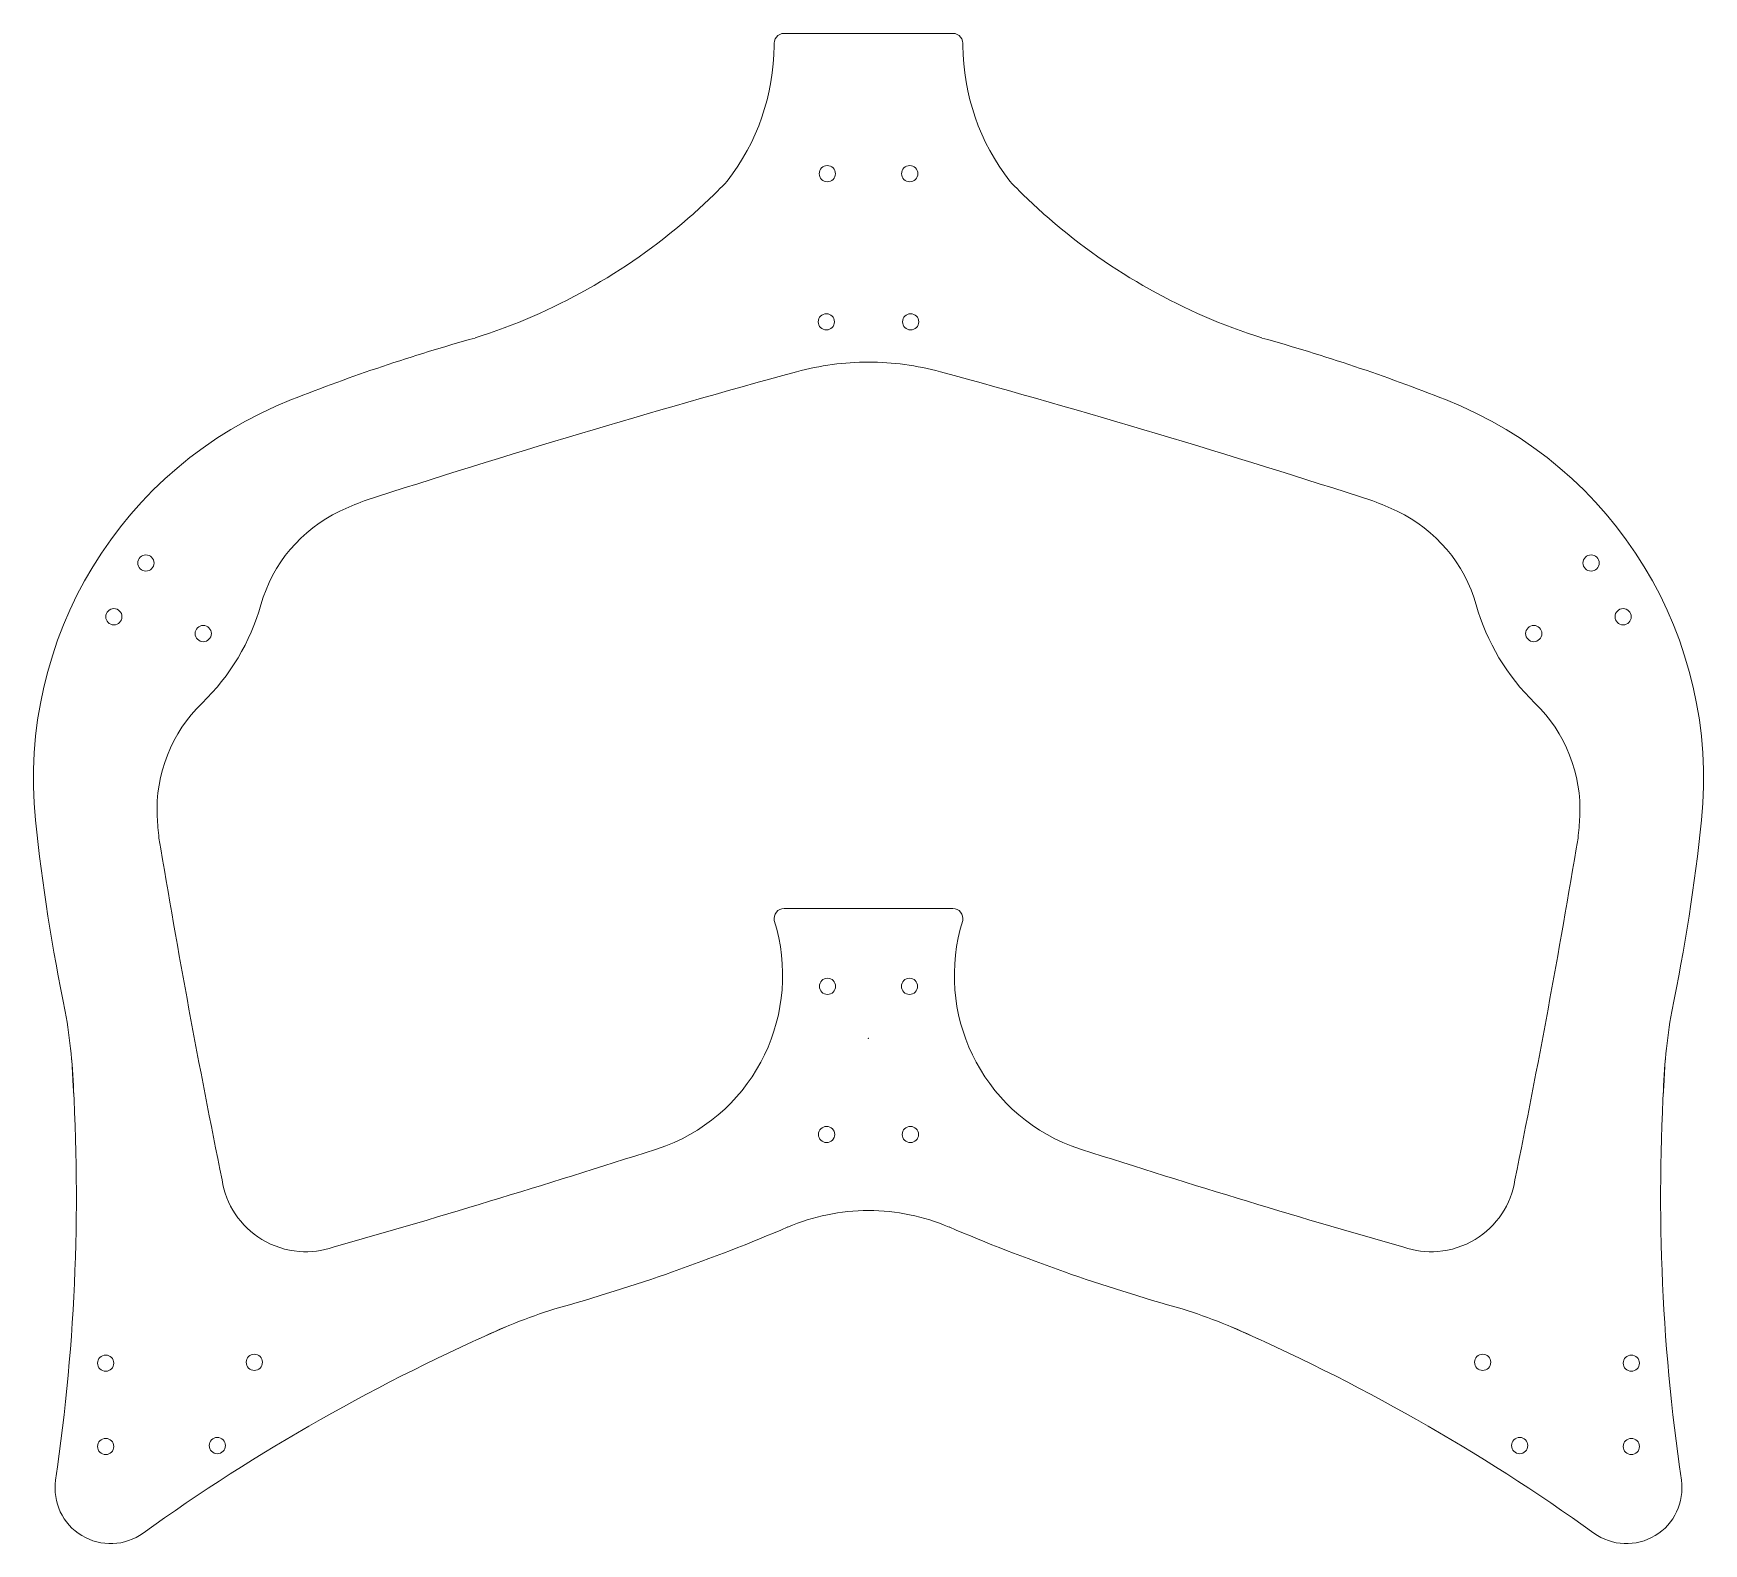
# Model space of a CAD drawing. Header units: inches. Extents: x 0 to 90.2, y 0 to 81.6.
import ezdxf

# ---------------------------------------------------------------- set-up
doc = ezdxf.new("R2010")
doc.units = ezdxf.units.IN
doc.header["$LTSCALE"] = 0.5
doc.header["$MEASUREMENT"] = 0
doc.layers.get('0').update_dxf_attribs({"lineweight": 18})

msp = doc.modelspace()

# ---------------------------------------------------------------- linework, layer by layer
for p, q in [((40.528, 81.572), (45.078, 81.572)), ((49.629, 81.572), (45.078, 81.572)), ((40.528, 34.297), (45.078, 34.297)), ((49.629, 34.297), (45.078, 34.297))]:
    msp.add_line(p, q)
for centre in [(42.853, 73.993), (47.304, 73.993), (42.804, 65.991), (47.353, 65.991), (6.062, 52.961), (84.095, 52.961), (4.332, 50.059), (85.825, 50.059), (9.157, 49.149), (80.999, 49.149), (42.865, 30.093), (47.292, 30.093), (42.816, 22.091), (47.34, 22.091), (3.891, 9.737), (11.916, 9.785), (78.24, 9.785), (86.266, 9.737), (3.891, 5.237), (9.916, 5.285), (80.24, 5.285), (86.266, 5.237)]:
    msp.add_circle(centre, 0.438)
for centre, radius, start, end in [((40.528, 81.02), 0.551, 90, 190.63165), ((49.629, 81.02), 0.551, 349.36835, 90), ((27.881, 81.002), 12.105, 322.19444, 359.60527), ((62.276, 81.002), 12.105, 180.39473, 217.80556), ((14.008, 96.095), 32.498, 310.95325, 316.15152), ((76.148, 96.095), 32.498, 223.84848, 229.04675), ((14.008, 96.095), 32.498, 287.59445, 310.95325), ((76.148, 96.095), 32.498, 229.04675, 252.40555), ((51.125, -32.609), 101.465, 105.60435, 111.51079), ((39.031, -32.609), 101.465, 68.48921, 74.39565), ((177.368, -435.017), 516.581, 105.28387, 107.988), ((45.072, 49.112), 14.701, 89.97409, 105.28387), ((45.085, 49.112), 14.701, 74.71613, 90.02591), ((-87.211, -435.017), 516.581, 72.012, 74.71613), ((21.987, 41.322), 22, 111.51079, 185.89053), ((68.169, 41.322), 22, 354.10947, 68.48921), ((23.962, 40.145), 17.29, 110.74117, 115.46386), ((66.195, 40.145), 17.29, 64.53614, 69.25883), ((19.968, 48.532), 8, 115.46386, 164.23289), ((70.189, 48.532), 8, 15.76711, 64.53614), ((0.834, 53.935), 11.882, 314.07026, 344.23289), ((89.323, 53.935), 11.882, 195.76711, 225.92974), ((14.662, 39.65), 8, 134.07026, 182.84279), ((75.494, 39.65), 8, 357.15721, 45.92974), ((101.033, 49.477), 101.465, 185.89053, 191.79696), ((23.941, 40.111), 17.29, 182.84279, 186.66015), ((66.216, 40.111), 17.29, 353.33985, 357.15721), ((-10.876, 49.477), 101.465, 348.20304, 354.10947), ((516.393, 122.595), 516.581, 189.41332, 191.49542), ((-426.236, 122.595), 516.581, 348.50458, 350.58668), ((40.528, 33.745), 0.551, 90, 190.63165), ((49.629, 33.745), 0.551, 349.36835, 90), ((30.569, 30.677), 9.873, 291.14209, 17.48476), ((59.587, 30.677), 9.873, 162.51524, 248.85791), ((-30.313, 23.198), 32.498, 1.70723, 9.80686), ((120.469, 23.198), 32.498, 170.19314, 178.29277), ((-103.715, 18.792), 106.023, 351.66565, 3.96397), ((193.872, 18.792), 106.023, 176.03603, 188.33435), ((-125.399, 512.8), 516.581, 285.9059, 287.988), ((215.556, 512.8), 516.581, 252.012, 254.0941), ((14.699, 20.335), 4.577, 188.65635, 238.70066), ((75.458, 20.335), 4.577, 301.29934, 351.34365), ((45.058, 6.954), 11.026, 89.89669, 113.14453), ((45.098, 6.954), 11.026, 66.85547, 90.10331), ((14.704, 20.332), 4.577, 238.70066, 265.37696), ((0.844, 110.392), 101.465, 285.60435, 293.14453), ((89.313, 110.392), 101.465, 246.85547, 254.39565), ((75.453, 20.332), 4.577, 274.62304, 301.29934), ((14.704, 20.332), 4.577, 265.37696, 288.74497), ((75.453, 20.332), 4.577, 251.25503, 274.62304), ((37.96, -18.312), 32.498, 107.59445, 115.69409), ((52.196, -18.312), 32.498, 64.30591, 72.40555), ((67.831, -85.507), 106.023, 113.43735, 125.73567), ((22.326, -85.507), 106.023, 54.26433, 66.56265), ((4.156, 2.989), 3, 171.66565, 305.73567), ((86, 2.989), 3, 234.26433, 8.33435)]:
    msp.add_arc(centre, radius, start, end)
msp.add_point((45.078, 27.29))

doc.saveas('drawing.dxf')
